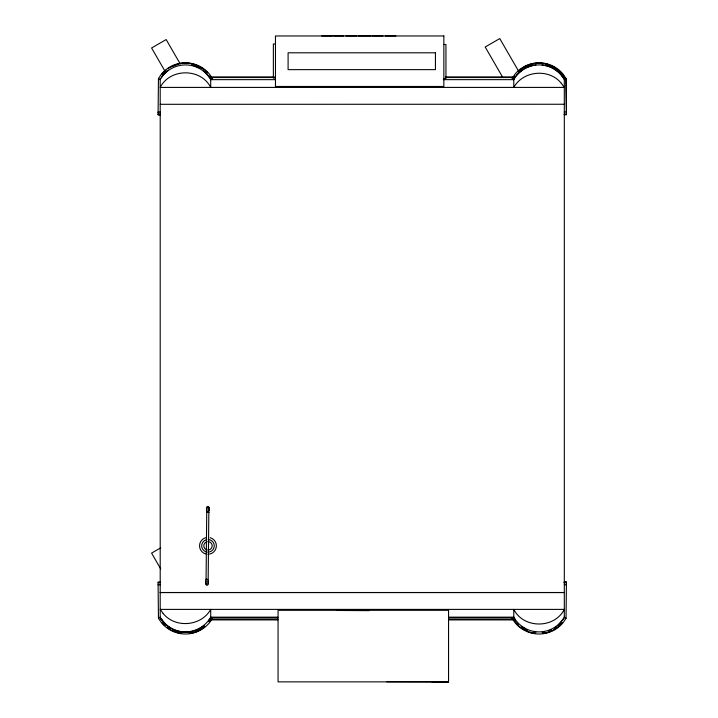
<?xml version="1.0" encoding="UTF-8"?>
<svg xmlns="http://www.w3.org/2000/svg" width="718" height="718" viewBox="0 0 718 718"><rect width="100%" height="100%" fill="white"/><g stroke="black" fill="none" stroke-linecap="round" stroke-linejoin="round"><path stroke-width="1.08" d="M206.066 580.611C204.352 586.785 209.566 587.046 208.175 580.62M206.73 511.063C205.321 504.637 210.518 504.933 209.037 511.081M208.839 511.081L208.911 507.375L208.615 507.931M158.095 112.672L158.463 78.459L161.46 74.098A31.125 31.125 0 0 1 209.45 74.098L212.447 78.459L210.715 79.644A29.016 29.016 0 0 0 160.204 79.644L158.463 78.459M566.044 618.36L564.312 617.166A29.016 29.016 0 0 1 513.792 617.166L512.06 618.36L515.057 622.712A31.125 31.125 0 0 0 563.047 622.712L566.044 618.36L566.412 584.138M513.424 77.499L514.591 75.803M209.333 621.86L211.083 619.32M160.653 78.343L160.204 78.998L160.204 617.812L166.684 625.638M161.263 77.454L163.094 74.807L168.344 70.005M513.792 78.998L514.25 78.343M210.715 617.812L208.426 621.124A29.492 29.492 0 0 0 210.715 617.812L277.821 617.812M563.854 618.467L557.832 625.638M162.16 74.107L165.93 70.292L162.196 74.062M558.757 626.383L562.311 622.748L559.331 625.764M518.028 71.8L523.512 67.42M516.691 74.807L522.776 69.413M519.347 70.427L521.25 69.063M206.506 583.59L206.003 584.219L205.869 580.611M168.317 68.569L169.915 67.42M201.794 628.815L204.989 626.518L201.525 628.968M557.787 627.092L554.592 629.39A30.111 30.111 0 0 1 550.93 631.266M200.071 628.573L202.566 626.814M554.502 627.99L556.163 626.814M554.251 629.578L557.715 627.137M161.326 619.446L160.24 617.785A29.492 29.492 0 0 0 179.437 631.454M210.715 617.166L212.447 618.36L209.45 622.712A31.125 31.125 0 0 1 161.46 622.712L158.463 618.36L160.204 617.166A29.016 29.016 0 0 0 210.715 617.166L277.821 617.166M160.697 547.852L151.588 553.111L160.679 568.862M170.256 67.232L179.069 63.893M523.853 67.232L527.694 65.428M524.436 68.237L526.824 67.115M195.861 631.84L200.654 629.578M549.055 630.745L551.28 629.695M527.739 66.801L533.232 64.934M194.937 630.628L197.692 629.695M207.098 512.23L207.215 512.392M207.807 579.462L206.425 579.264M528.654 64.97L532.666 63.893M190.638 633.249L194.856 632.109M544.235 633.249L549.45 631.84M208.525 512.401L209.037 512.302L208.48 512.419M206.38 579.291L205.886 579.417L206.353 579.507M180.272 63.561L185.459 63.112L190.638 63.561M533.869 63.561L539.056 63.112L544.235 63.561M188.502 632.199L190.53 632.019L180.38 632.073L182.417 632.199M542.099 632.199L544.127 632.019L543.266 632.073M158.095 114.781L160.338 114.763L158.095 114.781L158.095 112.035L160.204 112.035M566.412 582.029L564.177 582.047L566.412 582.029L566.412 584.775L564.312 584.775M321.691 35.9L332.353 35.9M333.717 35.9L343.662 35.9M345.834 35.9L356.774 35.9M358.192 35.9L371 35.9M372.283 35.9L382.99 35.9M385.189 35.9L395.851 35.9M275.47 43.977L273.37 43.977L273.37 78.029L275.47 78.029M443.85 44.489L445.95 44.489L445.95 78.54L443.85 78.54M210.715 76.898L274.464 76.898M445.573 76.898L513.792 76.898M274.464 77.544L210.715 77.544L210.715 87.416C200.852 67.941 170.076 68.03 160.204 87.416L564.312 87.416L561.341 83.306M445.573 77.544L513.792 77.544L513.792 87.416C523.162 70.508 549.216 68.219 561.332 83.297M210.715 79.644L275.577 79.644M443.338 79.644L513.792 79.644A29.016 29.016 0 0 1 564.312 79.644L566.044 78.459L563.047 74.098A31.125 31.125 0 0 0 515.057 74.098L512.06 78.459L513.792 79.644M160.204 104.307L564.312 104.254M564.312 112.035L566.412 112.035L566.412 114.781L564.168 114.781M158.095 114.135L160.338 114.135M564.168 114.135L566.412 114.135M160.338 582.029L158.095 582.029L158.095 584.775L160.338 584.775M158.095 582.675L160.338 582.675M564.168 582.675L566.412 582.675M160.204 592.503L564.312 592.503M160.204 592.556L564.312 592.556M448.929 617.166L513.792 617.166M448.929 617.812L513.828 617.785L514.923 619.446L513.828 617.785A28.998 28.998 0 0 0 515.479 620.37M277.821 619.266L210.715 619.266L210.715 609.394C201.336 626.302 175.318 628.591 163.183 613.522M448.929 619.266L513.792 619.266L513.792 609.394C523.637 628.914 554.458 628.806 564.312 609.394L160.204 609.394L163.166 613.504M210.715 619.912L277.821 619.912M448.929 619.912L513.792 619.912M337.155 610.471L369.088 610.65M431.823 681.741L448.553 681.867L448.553 610.309L278.063 610.309L278.063 681.867L448.553 681.867L386.751 681.75M533.977 632.019L536.005 632.199M533.869 633.249L529.642 632.145M180.272 633.249L173.119 630.969M208.552 512.185L206.963 512.329M545.447 63.857L549.467 64.943M545.106 65.042L548.058 65.841M190.844 63.579L195.87 64.943M191.509 65.042L194.461 65.841M194.713 64.593L198.76 66.298L196.84 65.392M525.064 630.225L525.747 630.512L523.835 629.614M528.789 631.795L526.761 630.942L528.636 631.876M171.467 630.225L172.149 630.512M173.164 630.942L175.192 631.795M196.274 66.487L198.787 67.627L196.292 66.46M550.428 65.392L552.357 66.298L548.31 64.593A30.111 30.111 0 0 0 545.321 63.785M553.039 66.586L556.172 68.596M556.953 69.099L558.882 70.75M199.451 66.586L203.777 69.359M522.067 626.841L525.729 629.183M521.151 627.72L524.284 629.722M168.47 626.841L171.216 628.6M167.141 627.451L170.687 629.722M554.269 67.196L556.055 68.461M557.186 70.723L557.832 71.181M200.672 67.196L203.356 69.099M203.589 70.723L209.593 77.373M521.968 626.832L524.436 628.573M519.5 626.545L522.937 628.977M168.38 626.832L170.022 627.999M167.554 627.72L170.238 629.614M206.048 71.441L207.565 72.832M516.942 623.978L518.459 625.369M163.345 623.978L164.862 625.369M558.604 70.265L562.338 74.035M205.007 70.265L207.251 72.527M518.755 625.791L513.406 619.347M162.169 622.775L164.413 625.037M561.79 73.649L564.312 76.898M207.125 507.904L206.865 507.33L206.937 511.072M564.115 76.611L565.29 78.325M561.413 74.807L563.181 77.373M209.925 75.749L211.11 77.463M518.773 71.486L499.773 38.575L485.188 46.993L502.555 77.068M180.236 63.929L166.172 39.562L151.588 47.98L165.284 71.692M207.942 584.003L207.969 580.62M566.412 112.035L566.044 78.459L566.412 112.25M158.095 584.569L158.463 618.36M564.312 617.812L564.312 78.998A28.998 28.998 0 0 0 556.199 69.951M204.127 625.414A29.492 29.492 0 0 1 196.31 630.009M195.368 630.359A29.492 29.492 0 0 1 191.482 631.454M190.485 631.643A29.492 29.492 0 0 1 180.424 631.643M527.183 629.937A28.998 28.998 0 0 1 525.343 629.04M523.593 628.017A28.998 28.998 0 0 1 521.905 626.868M514.33 78.145A29.492 29.492 0 0 1 536.023 64.889M542.081 64.889A29.492 29.492 0 0 1 548.005 66.128M548.965 66.451A29.492 29.492 0 0 1 563.208 77.311M171.719 66.424A30.111 30.111 0 0 1 174.537 65.158M175.497 64.799A30.111 30.111 0 0 1 179.464 63.714M180.478 63.525A30.111 30.111 0 0 1 189.705 63.426M191.733 63.785A30.111 30.111 0 0 1 193.725 64.288M550.921 66.873A28.998 28.998 0 0 1 553.641 68.273M196.391 66.469A28.998 28.998 0 0 1 200.053 68.273M204.208 71.208A28.998 28.998 0 0 1 210.159 78.145M524.4 66.909A30.111 30.111 0 0 1 528.125 65.158M529.094 64.799A30.111 30.111 0 0 1 533.061 63.714M534.075 63.525A30.111 30.111 0 0 1 543.302 63.426M200.995 629.39A30.111 30.111 0 0 1 197.333 631.266M196.382 631.652A30.111 30.111 0 0 1 189.417 633.438M181.214 633.384A30.111 30.111 0 0 1 176.206 632.226M169.995 628.017A28.998 28.998 0 0 1 168.308 626.868M166.711 625.602A28.998 28.998 0 0 1 160.24 617.785M549.979 631.652A30.111 30.111 0 0 1 543.014 633.438M534.802 633.384A30.111 30.111 0 0 1 529.794 632.226M207.96 541.614A4.209 4.209 0 0 1 212.169 545.824A4.209 4.209 0 0 1 207.96 550.033M206.874 549.889A4.209 4.209 0 0 1 206.874 541.758M210.141 537.692A8.419 8.419 0 0 1 207.96 554.242M205.779 553.955A8.419 8.419 0 0 1 205.779 537.692M208.175 539.514A6.318 6.318 0 0 1 214.269 546.039A6.318 6.318 0 0 1 207.744 552.133M206.12 551.864A6.318 6.318 0 0 1 206.533 539.667M206.73 512.167L206.075 579.516L208.175 579.534L208.83 512.185L206.73 512.167M443.85 35.963L275.47 35.963L275.47 86.474L443.85 86.474L443.85 35.963M435.431 52.8L288.097 52.8L288.097 69.637L435.431 69.637L435.431 52.8"/></g></svg>
